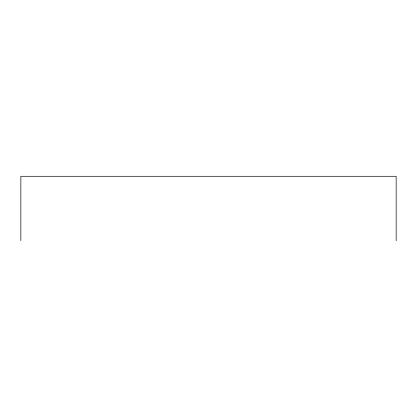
<?xml version="1.0" encoding="UTF-8"?>
<svg xmlns="http://www.w3.org/2000/svg" width="417" height="417" viewBox="0 0 417 417"><rect width="100%" height="100%" fill="white"/><g stroke="black" fill="none" stroke-linecap="round" stroke-linejoin="round"><path stroke-width="0.63" d="M396.15 240.713L396.15 176.287L20.85 176.287L20.85 240.713"/></g></svg>
